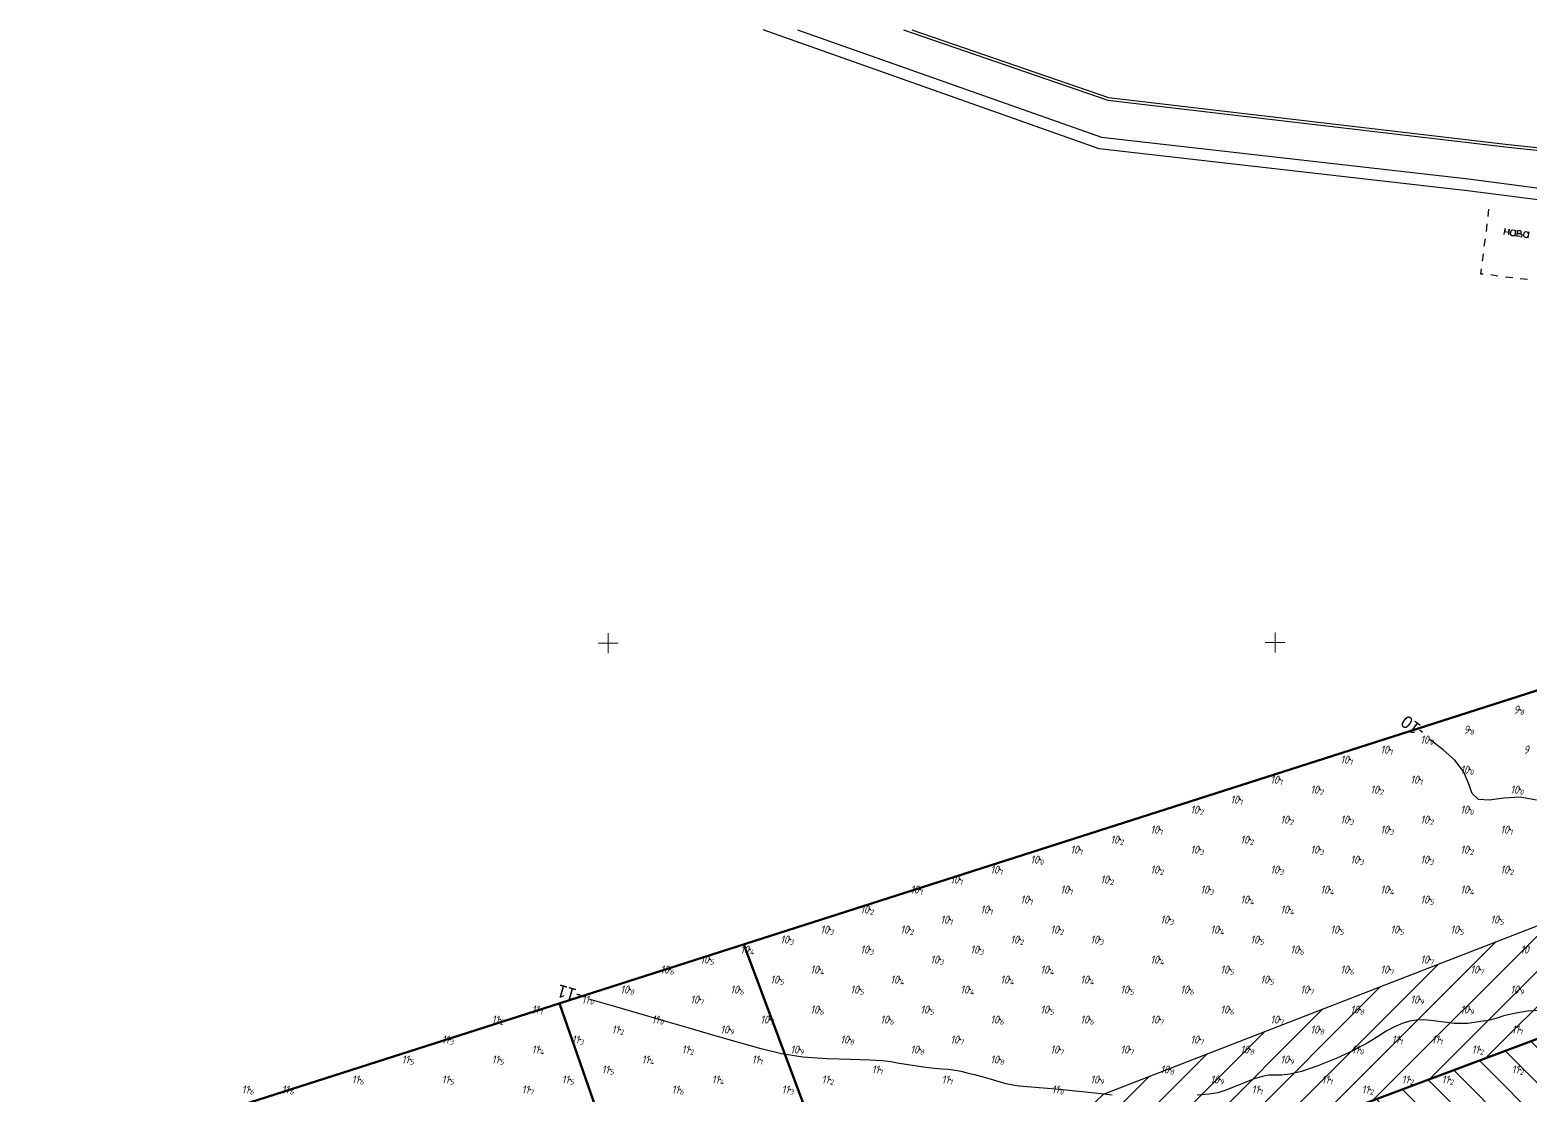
# Model space of a CAD drawing. Header units: feet. Extents: x 555402 to 556028, y 5031181 to 5031471.
# Drawn here: x 555612 to 555762, y 5031364.4 to 5031471 of the extents above; entities that cross this region are included whole.
import ezdxf
from ezdxf.enums import TextEntityAlignment as Align

# ---------------------------------------------------------------- set-up
doc = ezdxf.new("R2010")
doc.units = ezdxf.units.FT
doc.header["$LTSCALE"] = 5
doc.header["$MEASUREMENT"] = 0
doc.layers.add('_Р_СТ', color=8, linetype='CONTINUOUS', lineweight=9)
for name, color, linetype in [('DEPTHS_TEXT', 7, 'CONTINUOUS'), ('PDF__ПЛ_Н', 7, 'CONTINUOUS'), ('POINTS', 8, 'CONTINUOUS'), ('POINTS_CON', 150, 'CONTINUOUS'), ('POINTS_ICON', 5, 'CONTINUOUS'), ('надписи', 7, 'CONTINUOUS'), ('Р__ОН_Р__ОТ', 7, 'CONTINUOUS')]:
    doc.layers.add(name, color=color, linetype=linetype)
doc.styles.add('ISO', font='iso')
doc.styles.add('TMODELF', font='tmodelf')

msp = doc.modelspace()

# ---------------------------------------------------------------- hatches: boundary and pattern name
at = {"layer": 'надписи'}
h = msp.add_hatch(dxfattribs=at)
h.set_pattern_fill('ANSI31', color=3, scale=20)
h.set_pattern_definition([(45, (49999, 150001), (-1.767766953, 1.767766953), [])])
h.paths.add_polyline_path([(555714.96, 5031352.17), (555710.9, 5031356.45), (555719.35, 5031364.55), (555776.28, 5031386.66), (555802.84, 5031405.7), (555833.35, 5031421.6), (555863.89, 5031428.73), (555912.03, 5031430.36), (555935.62, 5031436), (555956.18, 5031430.32), (555971.25, 5031414.51), (555982.19, 5031385.6), (555988.68, 5031368.43), (555965.44, 5031319.62), (555933.19, 5031404.91), (555848.54, 5031402.22)])
h = msp.add_hatch(dxfattribs=at)
h.set_pattern_fill('ANSI31', color=1, scale=20, angle=90)
h.set_pattern_definition([(135, (49999, 150001), (-1.767766953, -1.767766953), [])])
h.paths.add_polyline_path([(555933.31, 5031313.13), (555932.45, 5031317.4), (555938.09, 5031320.74), (555943.25, 5031319.9), (555950.8, 5031318.68), (555953.72, 5031322.92), (555953.72, 5031327.83), (555950.4, 5031331.15), (555950.07, 5031335.15), (555944.62, 5031336.1), (555939.39, 5031340.51), (555939.59, 5031345.13), (555927.87, 5031345.13), (555925.62, 5031349.04), (555924.61, 5031350.8), (555909.59, 5031350.02), (555908.38, 5031352.51), (555901.9, 5031354.69), (555895.41, 5031353.77), (555891.94, 5031351.49), (555888.36, 5031355.06), (555875, 5031355.59), (555870.05, 5031351.6), (555861.2, 5031348.06), (555855.65, 5031348.06), (555853.19, 5031350.53), (555847.19, 5031350.32), (555842.5, 5031349.77), (555837.25, 5031347.62), (555833.08, 5031345.64), (555828.37, 5031343.92), (555824.24, 5031345.29), (555820.79, 5031347.62), (555816.26, 5031347.13), (555812.23, 5031345.85), (555808.33, 5031345.2), (555801.07, 5031344.91), (555797.13, 5031345.44), (555789.46, 5031346.46), (555784.34, 5031347.39), (555776.98, 5031348.73), (555770.4, 5031346.47), (555767.4, 5031345.13), (555764.99, 5031342.71), (555759.69, 5031341.05), (555756.91, 5031340.83), (555752.88, 5031339.32), (555746.88, 5031340.15), (555735.98, 5031339.82), (555715.65, 5031341.44), (555707.89, 5031343.25), (555703.81, 5031344.98), (555700.38, 5031345.38), (555698.75, 5031346.09), (555848.54, 5031402.22), (555933.19, 5031404.91), (555965.44, 5031319.62)])

# ---------------------------------------------------------------- linework, layer by layer
at = {"layer": '_Р_СТ', "linetype": 'Continuous', "flags": 128}
for points in [[(555669.81, 5031408.67), (555669.81, 5031410.67)], [(555736.52, 5031408.73), (555736.52, 5031410.73)], [(555668.81, 5031409.67), (555670.81, 5031409.67)], [(555735.52, 5031409.73), (555737.52, 5031409.73)]]:
    msp.add_lwpolyline(points, dxfattribs=at)
at = {"layer": 'PDF__ПЛ_Н', "linetype": 'Continuous', "flags": 128}
for points in [[(555763.31, 5031453.94), (555755.73, 5031454.91), (555718.89, 5031459.1), (555685.29, 5031471)], [(555688.74, 5031471), (555719.15, 5031460.29), (555755.85, 5031456.1), (555763.43, 5031455.12)], [(555699.35, 5031471), (555719.78, 5031463.97), (555759.79, 5031459.27), (555788.2, 5031456.31), (555815.63, 5031452.92), (555818.89, 5031452.63), (555840.27, 5031453.43), (555865.25, 5031453.94), (555890.57, 5031454.95), (555915.16, 5031455.72), (555918.3, 5031455.84), (555939.38, 5031460.5), (555959.24, 5031464.99)], [(555700.17, 5031471), (555719.83, 5031464.23), (555759.83, 5031459.53), (555788.2, 5031456.56), (555815.67, 5031453.18), (555818.89, 5031452.88), (555840.27, 5031453.64), (555865.25, 5031454.19), (555890.57, 5031455.21), (555915.16, 5031455.97), (555918.25, 5031456.1), (555939.34, 5031460.75), (555959.19, 5031465.2)], [(555757.84, 5031453.09), (555757.76, 5031452.33)], [(555757.67, 5031451.61), (555757.59, 5031450.85)], [(555759.41, 5031450.55), (555759.49, 5031451.14), (555759.45, 5031450.85), (555759.88, 5031450.76), (555759.92, 5031451.06), (555759.83, 5031450.51)], [(555761.02, 5031450.34), (555760.68, 5031450.38), (555760.77, 5031450.93), (555760.98, 5031450.93)], [(555761.1, 5031450.73), (555761.11, 5031450.75), (555761.11, 5031450.78), (555761.11, 5031450.81), (555761.1, 5031450.83), (555761.09, 5031450.85), (555761.07, 5031450.87), (555761.06, 5031450.88), (555761.04, 5031450.89), (555761.02, 5031450.89)], [(555757.51, 5031450.09), (555757.38, 5031449.37)], [(555760.93, 5031450.64), (555760.72, 5031450.64), (555761.06, 5031450.59)], [(555760.98, 5031450.6), (555761, 5031450.59), (555761.02, 5031450.59), (555761.03, 5031450.6), (555761.05, 5031450.61), (555761.07, 5031450.63), (555761.08, 5031450.65), (555761.09, 5031450.67), (555761.1, 5031450.7), (555761.1, 5031450.73)], [(555761.06, 5031450.3), (555761.08, 5031450.3), (555761.1, 5031450.3), (555761.12, 5031450.3), (555761.14, 5031450.31), (555761.16, 5031450.33), (555761.17, 5031450.35), (555761.18, 5031450.38), (555761.18, 5031450.4), (555761.19, 5031450.43)], [(555761.19, 5031450.43), (555761.19, 5031450.46), (555761.19, 5031450.48), (555761.19, 5031450.51), (555761.18, 5031450.54), (555761.17, 5031450.56), (555761.16, 5031450.57), (555761.14, 5031450.58), (555761.12, 5031450.59), (555761.1, 5031450.59)], [(555757.29, 5031448.6), (555757.21, 5031447.88)], [(555757.12, 5031447.12), (555757.04, 5031446.61), (555757.29, 5031446.61)], [(555758.06, 5031446.53), (555758.78, 5031446.4)], [(555759.54, 5031446.32), (555760.26, 5031446.23)], [(555761.02, 5031446.15), (555761.74, 5031446.06)]]:
    msp.add_lwpolyline(points, dxfattribs=at)
for points in [[(555760.05, 5031450.59), (555760.09, 5031450.89), (555760.21, 5031451.02), (555760.47, 5031450.97), (555760.55, 5031450.85), (555760.55, 5031450.97), (555760.47, 5031450.38), (555760.51, 5031450.55), (555760.38, 5031450.42), (555760.17, 5031450.42), (555760.05, 5031450.59)], [(555761.36, 5031450.42), (555761.4, 5031450.72), (555761.53, 5031450.85), (555761.74, 5031450.81), (555761.82, 5031450.64), (555761.87, 5031450.81), (555761.78, 5031450.21), (555761.78, 5031450.34), (555761.65, 5031450.21), (555761.44, 5031450.26), (555761.36, 5031450.42)]]:
    msp.add_lwpolyline(points, close=True, dxfattribs=at)
at = {"layer": 'POINTS', "linetype": 'Continuous'}
for p in [(555761, 5031403, 9.8), (555752, 5031400, 10), (555756, 5031401, 9.8), (555748, 5031399, 10.1), (555744, 5031398, 10.1), (555756, 5031397, 10), (555737, 5031396, 10.1), (555751, 5031396, 10.1), (555733, 5031394, 10.1), (555741, 5031395, 10.2), (555747, 5031395, 10.2), (555761, 5031395, 10), (555729, 5031393, 10.2), (555756, 5031393, 10), (555725, 5031391, 10.1), (555738, 5031392, 10.2), (555744, 5031392, 10.3), (555748, 5031391, 10.3), (555752, 5031392, 10.2), (555760, 5031391, 10.1), (555721, 5031390, 10.2), (555734, 5031390, 10.2), (555713, 5031388, 10), (555717, 5031389, 10.1), (555729, 5031389, 10.3), (555741, 5031389, 10.3), (555745, 5031388, 10.3), (555752, 5031388, 10.3), (555756, 5031389, 10.2), (555709, 5031387, 10.1), (555725, 5031387, 10.2), (555737, 5031387, 10.3), (555760, 5031387, 10.2), (555701, 5031385, 10.1), (555705, 5031386, 10.1), (555716, 5031385, 10.1), (555720, 5031386, 10.2), (555730, 5031385, 10.3), (555742, 5031385, 10.4), (555748, 5031385, 10.4), (555756, 5031385, 10.4), (555712, 5031384, 10.1), (555734, 5031384, 10.4), (555752, 5031384, 10.5), (555696, 5031383, 10.2), (555704, 5031382, 10.1), (555708, 5031383, 10.1), (555726, 5031382, 10.3), (555738, 5031383, 10.4), (555759, 5031382, 10.5), (555692, 5031381, 10.3), (555700, 5031381, 10.2), (555715, 5031381, 10.2), (555731, 5031381, 10.4), (555743, 5031381, 10.5), (555749, 5031381, 10.5), (555755, 5031381, 10.5), (555684, 5031379, 10.4), (555688, 5031380, 10.3), (555696, 5031379, 10.3), (555707, 5031379, 10.3), (555711, 5031380, 10.2), (555719, 5031380, 10.3), (555735, 5031380, 10.5), (555739, 5031379, 10.6), (555680, 5031378, 10.5), (555703, 5031378, 10.3), (555725, 5031378, 10.4), (555752, 5031378, 10.7), (555676, 5031377, 10.6), (555687, 5031376, 10.5), (555691, 5031377, 10.4), (555699, 5031376, 10.4), (555710, 5031376, 10.4), (555714, 5031377, 10.4), (555718, 5031376, 10.4), (555732, 5031377, 10.5), (555736, 5031376, 10.5), (555744, 5031377, 10.6), (555748, 5031377, 10.7), (555757, 5031377, 10.7), (555672, 5031375, 10.8), (555683, 5031375, 10.6), (555695, 5031375, 10.5), (555706, 5031375, 10.4), (555722, 5031375, 10.5), (555728, 5031375, 10.6), (555740, 5031375, 10.7), (555761, 5031375, 10.9), (555663, 5031373, 11.1), (555668, 5031374, 11), (555679, 5031374, 10.7), (555691, 5031373, 10.6), (555702, 5031373, 10.5), (555714, 5031373, 10.5), (555732, 5031373, 10.6), (555745, 5031373, 10.8), (555751, 5031374, 10.9), (555756, 5031373, 10.9), (555659, 5031372, 11.2), (555675, 5031372, 11), (555686, 5031372, 10.7), (555698, 5031372, 10.6), (555709, 5031372, 10.6), (555718, 5031372, 10.6), (555725, 5031372, 10.7), (555737, 5031372, 10.7), (555654, 5031370, 11.3), (555667, 5031370, 11.3), (555671, 5031371, 11.2), (555682, 5031371, 10.9), (555694, 5031370, 10.8), (555705, 5031370, 10.7), (555729, 5031370, 10.7), (555741, 5031371, 10.8), (555749, 5031370, 11.1), (555753, 5031370, 11.1), (555761, 5031371, 11.1), (555663, 5031369, 11.4), (555678, 5031369, 11.2), (555689, 5031369, 10.9), (555701, 5031369, 10.8), (555715, 5031369, 10.7), (555722, 5031369, 10.7), (555734, 5031369, 10.8), (555745, 5031369, 11), (555757, 5031369, 11.2), (555650, 5031368, 11.5), (555659, 5031368, 11.5), (555670, 5031367, 11.5), (555674, 5031368, 11.4), (555685, 5031368, 11.1), (555697, 5031367, 11.1), (555709, 5031368, 10.8), (555726, 5031367, 10.8), (555738, 5031368, 10.9), (555761, 5031367, 11.2), (555645, 5031366, 11.6), (555654, 5031366, 11.5), (555666, 5031366, 11.5), (555681, 5031366, 11.4), (555692, 5031366, 11.2), (555704, 5031366, 11.1), (555719, 5031366, 10.9), (555731, 5031366, 10.9), (555742, 5031366, 11.1), (555750, 5031366, 11.2), (555754, 5031366, 11.2), (555634, 5031365, 11.6), (555638, 5031365, 11.6), (555662, 5031365, 11.7), (555677, 5031365, 11.6), (555688, 5031365, 11.3), (555715, 5031365, 11), (555735, 5031365, 11.1), (555746, 5031365, 11.2)]:
    msp.add_point(p, dxfattribs=at)
at = {"layer": 'POINTS_CON', "linetype": 'Continuous', "flags": 128}
for points in [[(555720.2, 5031364.45), (555718.5, 5031364.65), (555716.55, 5031364.85), (555714.58, 5031365.03), (555712.89, 5031365.17), (555711.7, 5031365.26), (555710.9, 5031365.33), (555710.26, 5031365.43), (555709.6, 5031365.58), (555708.89, 5031365.78), (555708.13, 5031366), (555707.34, 5031366.22), (555706.56, 5031366.43), (555705.85, 5031366.61), (555705.25, 5031366.76), (555704.74, 5031366.87), (555704.28, 5031366.94), (555703.82, 5031366.99), (555703.25, 5031367.03), (555702.43, 5031367.11), (555701.3, 5031367.25), (555700.04, 5031367.43), (555698.92, 5031367.61), (555698.08, 5031367.76), (555697.24, 5031367.87), (555695.98, 5031367.94), (555694.04, 5031367.99), (555691.68, 5031368.07), (555689.28, 5031368.25), (555687.14, 5031368.58), (555685.11, 5031369.06), (555682.96, 5031369.67), (555680.52, 5031370.38), (555677.89, 5031371.15), (555675.25, 5031371.92), (555672.74, 5031372.64), (555670.34, 5031373.33), (555668, 5031374)], [(555763.54, 5031372.94), (555761.75, 5031372.83), (555760.39, 5031372.62), (555759.38, 5031372.36), (555758.56, 5031372.11), (555757.8, 5031371.92), (555757.07, 5031371.79), (555756.39, 5031371.69), (555755.73, 5031371.62), (555755.08, 5031371.59), (555754.39, 5031371.61), (555753.64, 5031371.7), (555752.85, 5031371.81), (555752.08, 5031371.92), (555751.36, 5031371.97), (555750.65, 5031371.95), (555749.94, 5031371.83), (555749.2, 5031371.61), (555748.43, 5031371.28), (555747.61, 5031370.83), (555746.74, 5031370.28), (555745.69, 5031369.63), (555744.33, 5031368.89), (555742.61, 5031368.1), (555740.77, 5031367.36), (555739.14, 5031366.81), (555737.96, 5031366.53), (555737.14, 5031366.45), (555736.5, 5031366.44), (555735.88, 5031366.42), (555735.2, 5031366.31), (555734.42, 5031366.08), (555733.49, 5031365.71), (555732.51, 5031365.29), (555731.58, 5031364.92), (555730.77, 5031364.68), (555729.89, 5031364.55), (555728.72, 5031364.44)]]:
    msp.add_lwpolyline(points, dxfattribs=at)
at = {"layer": 'POINTS_ICON', "linetype": 'Continuous', "flags": 128}
msp.add_lwpolyline([(555762.65, 5031393.95), (555761, 5031394.25), (555759.36, 5031394.15), (555757.91, 5031393.94), (555756.83, 5031394), (555756.22, 5031394.62), (555755.83, 5031395.65), (555755.33, 5031396.83), (555754.47, 5031397.95), (555753.31, 5031398.99), (555752, 5031400)], dxfattribs=at)
at = {"layer": 'надписи', "color": 6, "linetype": 'Continuous', "lineweight": 50}
msp.add_line((555664.93, 5031373.62), (555706.29, 5031255.23), dxfattribs=at)
at = {"layer": 'надписи', "color": 3, "flags": 128}
msp.add_lwpolyline([(555714.96, 5031352.17), (555710.9, 5031356.45), (555719.35, 5031364.55), (555776.28, 5031386.66), (555802.84, 5031405.7), (555833.35, 5031421.6), (555863.89, 5031428.73), (555912.03, 5031430.36), (555935.62, 5031436), (555956.18, 5031430.32), (555971.25, 5031414.51), (555982.19, 5031385.6), (555988.68, 5031368.43), (555965.44, 5031319.62), (555933.19, 5031404.91), (555848.54, 5031402.22), (555714.96, 5031352.17)], dxfattribs=at)
at = {"layer": 'надписи', "color": 1, "linetype": 'Continuous', "lineweight": 100, "flags": 128}
msp.add_lwpolyline([(555696.24, 5031345.15), (555848.54, 5031402.22), (555933.19, 5031404.91), (555965.44, 5031319.62), (555724.08, 5031270.84), (555696.24, 5031345.15)], dxfattribs=at)
at = {"layer": 'надписи', "color": 1, "flags": 128}
msp.add_lwpolyline([(555764.99, 5031342.71), (555759.69, 5031341.05), (555756.91, 5031340.83), (555752.88, 5031339.32), (555746.88, 5031340.15), (555735.98, 5031339.82), (555715.65, 5031341.44), (555707.89, 5031343.25), (555703.81, 5031344.98), (555700.38, 5031345.38), (555698.75, 5031346.09), (555848.54, 5031402.22)], dxfattribs=at)
at = {"layer": 'Р__ОН_Р__ОТ', "color": 96, "linetype": 'Continuous', "lineweight": 50}
msp.add_line((555683.36, 5031379.52), (555724.08, 5031270.84), dxfattribs=at)
at = {"layer": 'Р__ОН_Р__ОТ', "color": 96, "linetype": 'Continuous', "lineweight": 50, "flags": 128}
msp.add_lwpolyline([(555417.7, 5031197.3), (555647.7, 5031255.4), (555995.5, 5031325.7), (556001.9, 5031346.7), (555967.5, 5031457.8), (555918.6, 5031446.9), (555891.9, 5031446.3), (555408.8, 5031291.6), (555417.7, 5031197.3)], close=True, dxfattribs=at)

# ---------------------------------------------------------------- texts
at = {"layer": 'DEPTHS_TEXT', "linetype": 'Continuous', "style": 'ISO', "oblique": 15}
for s, p in [('9', (555760.87, 5031403)), ('9', (555755.87, 5031401)), ('10', (555751.87, 5031400)), ('10', (555743.87, 5031398)), ('10', (555747.87, 5031399)), ('9', (555761.87, 5031399)), ('10', (555755.87, 5031397)), ('10', (555736.87, 5031396)), ('10', (555740.87, 5031395)), ('10', (555746.87, 5031395)), ('10', (555750.87, 5031396)), ('10', (555760.87, 5031395)), ('10', (555732.87, 5031394)), ('10', (555728.87, 5031393)), ('10', (555737.87, 5031392)), ('10', (555743.87, 5031392)), ('10', (555751.87, 5031392)), ('10', (555755.87, 5031393)), ('10', (555724.87, 5031391)), ('10', (555747.87, 5031391)), ('10', (555759.87, 5031391)), ('10', (555716.87, 5031389)), ('10', (555720.87, 5031390)), ('10', (555728.87, 5031389)), ('10', (555733.87, 5031390)), ('10', (555740.87, 5031389)), ('10', (555755.87, 5031389)), ('10', (555712.87, 5031388)), ('10', (555744.87, 5031388)), ('10', (555751.87, 5031388)), ('10', (555704.87, 5031386)), ('10', (555708.87, 5031387)), ('10', (555719.87, 5031386)), ('10', (555724.87, 5031387)), ('10', (555736.87, 5031387)), ('10', (555759.87, 5031387)), ('10', (555700.87, 5031385)), ('10', (555715.87, 5031385)), ('10', (555729.87, 5031385)), ('10', (555741.87, 5031385)), ('10', (555747.87, 5031385)), ('10', (555755.87, 5031385)), ('10', (555695.87, 5031383)), ('10', (555707.87, 5031383)), ('10', (555711.87, 5031384)), ('10', (555733.87, 5031384)), ('10', (555737.87, 5031383)), ('10', (555751.87, 5031384)), ('10', (555703.87, 5031382)), ('10', (555725.87, 5031382)), ('10', (555758.87, 5031382)), ('10', (555687.87, 5031380)), ('10', (555691.87, 5031381)), ('10', (555699.87, 5031381)), ('10', (555710.87, 5031380)), ('10', (555714.87, 5031381)), ('10', (555718.87, 5031380)), ('10', (555730.87, 5031381)), ('10', (555734.87, 5031380)), ('10', (555742.87, 5031381)), ('10', (555748.87, 5031381)), ('10', (555754.87, 5031381)), ('10', (555683.87, 5031379)), ('10', (555695.87, 5031379)), ('10', (555706.87, 5031379)), ('10', (555738.87, 5031379)), ('10', (555761.87, 5031379)), ('10', (555675.87, 5031377)), ('10', (555679.87, 5031378)), ('10', (555690.87, 5031377)), ('10', (555702.87, 5031378)), ('10', (555713.87, 5031377)), ('10', (555724.87, 5031378)), ('10', (555731.87, 5031377)), ('10', (555743.87, 5031377)), ('10', (555747.87, 5031377)), ('10', (555751.87, 5031378)), ('10', (555756.87, 5031377)), ('10', (555686.87, 5031376)), ('10', (555698.87, 5031376)), ('10', (555709.87, 5031376)), ('10', (555717.87, 5031376)), ('10', (555735.87, 5031376)), ('11', (555667.87, 5031374)), ('10', (555671.87, 5031375)), ('10', (555678.87, 5031374)), ('10', (555682.87, 5031375)), ('10', (555694.87, 5031375)), ('10', (555705.87, 5031375)), ('10', (555721.87, 5031375)), ('10', (555727.87, 5031375)), ('10', (555739.87, 5031375)), ('10', (555750.87, 5031374)), ('10', (555760.87, 5031375)), ('11', (555662.87, 5031373)), ('10', (555690.87, 5031373)), ('10', (555701.87, 5031373)), ('10', (555713.87, 5031373)), ('10', (555731.87, 5031373)), ('10', (555744.87, 5031373)), ('10', (555755.87, 5031373)), ('11', (555658.87, 5031372)), ('11', (555670.87, 5031371)), ('11', (555674.87, 5031372)), ('10', (555681.87, 5031371)), ('10', (555685.87, 5031372)), ('10', (555697.87, 5031372)), ('10', (555708.87, 5031372)), ('10', (555717.87, 5031372)), ('10', (555724.87, 5031372)), ('10', (555736.87, 5031372)), ('10', (555740.87, 5031371)), ('11', (555760.87, 5031371)), ('11', (555653.87, 5031370)), ('11', (555666.87, 5031370)), ('10', (555693.87, 5031370)), ('10', (555704.87, 5031370)), ('10', (555728.87, 5031370)), ('11', (555748.87, 5031370)), ('11', (555752.87, 5031370)), ('11', (555649.87, 5031368)), ('11', (555658.87, 5031368)), ('11', (555662.87, 5031369)), ('11', (555673.87, 5031368)), ('11', (555677.87, 5031369)), ('11', (555684.87, 5031368)), ('10', (555688.87, 5031369)), ('10', (555700.87, 5031369)), ('10', (555708.87, 5031368)), ('10', (555714.87, 5031369)), ('10', (555721.87, 5031369)), ('10', (555733.87, 5031369)), ('10', (555737.87, 5031368)), ('11', (555744.87, 5031369)), ('11', (555756.87, 5031369)), ('11', (555669.87, 5031367)), ('11', (555696.87, 5031367)), ('10', (555725.87, 5031367)), ('11', (555760.87, 5031367)), ('11', (555633.87, 5031365)), ('11', (555637.87, 5031365)), ('11', (555644.87, 5031366)), ('11', (555653.87, 5031366)), ('11', (555661.87, 5031365)), ('11', (555665.87, 5031366)), ('11', (555676.87, 5031365)), ('11', (555680.87, 5031366)), ('11', (555687.87, 5031365)), ('11', (555691.87, 5031366)), ('11', (555703.87, 5031366)), ('11', (555714.87, 5031365)), ('10', (555718.87, 5031366)), ('10', (555730.87, 5031366)), ('11', (555734.87, 5031365)), ('11', (555741.87, 5031366)), ('11', (555745.87, 5031365)), ('11', (555749.87, 5031366)), ('11', (555753.87, 5031366))]:
    msp.add_text(s, height=0.8, dxfattribs=at).set_placement(p, align=Align.MIDDLE_RIGHT)
for s, p in [('8', (555760.95, 5031403)), ('0', (555751.95, 5031400)), ('8', (555755.95, 5031401)), ('1', (555747.95, 5031399)), ('1', (555743.95, 5031398)), ('0', (555755.95, 5031397)), ('1', (555736.95, 5031396)), ('1', (555750.95, 5031396)), ('1', (555732.95, 5031394)), ('2', (555740.95, 5031395)), ('2', (555746.95, 5031395)), ('0', (555760.95, 5031395)), ('2', (555728.95, 5031393)), ('0', (555755.95, 5031393)), ('1', (555724.95, 5031391)), ('2', (555737.95, 5031392)), ('3', (555743.95, 5031392)), ('3', (555747.95, 5031391)), ('2', (555751.95, 5031392)), ('1', (555759.95, 5031391)), ('2', (555720.95, 5031390)), ('2', (555733.95, 5031390)), ('0', (555712.95, 5031388)), ('1', (555716.95, 5031389)), ('3', (555728.95, 5031389)), ('3', (555740.95, 5031389)), ('3', (555744.95, 5031388)), ('3', (555751.95, 5031388)), ('2', (555755.95, 5031389)), ('1', (555708.95, 5031387)), ('2', (555724.95, 5031387)), ('3', (555736.95, 5031387)), ('2', (555759.95, 5031387)), ('1', (555700.95, 5031385)), ('1', (555704.95, 5031386)), ('1', (555715.95, 5031385)), ('2', (555719.95, 5031386)), ('3', (555729.95, 5031385)), ('4', (555741.95, 5031385)), ('4', (555747.95, 5031385)), ('4', (555755.95, 5031385)), ('1', (555711.95, 5031384)), ('4', (555733.95, 5031384)), ('5', (555751.95, 5031384)), ('2', (555695.95, 5031383)), ('1', (555703.95, 5031382)), ('1', (555707.95, 5031383)), ('3', (555725.95, 5031382)), ('4', (555737.95, 5031383)), ('5', (555758.95, 5031382)), ('3', (555691.95, 5031381)), ('2', (555699.95, 5031381)), ('2', (555714.95, 5031381)), ('4', (555730.95, 5031381)), ('5', (555742.95, 5031381)), ('5', (555748.95, 5031381)), ('5', (555754.95, 5031381)), ('4', (555683.95, 5031379)), ('3', (555687.95, 5031380)), ('3', (555695.95, 5031379)), ('3', (555706.95, 5031379)), ('2', (555710.95, 5031380)), ('3', (555718.95, 5031380)), ('5', (555734.95, 5031380)), ('6', (555738.95, 5031379)), ('5', (555679.95, 5031378)), ('3', (555702.95, 5031378)), ('4', (555724.95, 5031378)), ('7', (555751.95, 5031378)), ('6', (555675.95, 5031377)), ('5', (555686.95, 5031376)), ('4', (555690.95, 5031377)), ('4', (555698.95, 5031376)), ('4', (555709.95, 5031376)), ('4', (555713.95, 5031377)), ('4', (555717.95, 5031376)), ('5', (555731.95, 5031377)), ('5', (555735.95, 5031376)), ('6', (555743.95, 5031377)), ('7', (555747.95, 5031377)), ('7', (555756.95, 5031377)), ('8', (555671.95, 5031375)), ('6', (555682.95, 5031375)), ('5', (555694.95, 5031375)), ('4', (555705.95, 5031375)), ('5', (555721.95, 5031375)), ('6', (555727.95, 5031375)), ('7', (555739.95, 5031375)), ('9', (555760.95, 5031375)), ('1', (555662.95, 5031373)), ('0', (555667.95, 5031374)), ('7', (555678.95, 5031374)), ('6', (555690.95, 5031373)), ('5', (555701.95, 5031373)), ('5', (555713.95, 5031373)), ('6', (555731.95, 5031373)), ('8', (555744.95, 5031373)), ('9', (555750.95, 5031374)), ('9', (555755.95, 5031373)), ('2', (555658.95, 5031372)), ('0', (555674.95, 5031372)), ('7', (555685.95, 5031372)), ('6', (555697.95, 5031372)), ('6', (555708.95, 5031372)), ('6', (555717.95, 5031372)), ('7', (555724.95, 5031372)), ('7', (555736.95, 5031372)), ('3', (555653.95, 5031370)), ('3', (555666.95, 5031370)), ('2', (555670.95, 5031371)), ('9', (555681.95, 5031371)), ('8', (555693.95, 5031370)), ('7', (555704.95, 5031370)), ('7', (555728.95, 5031370)), ('8', (555740.95, 5031371)), ('1', (555748.95, 5031370)), ('1', (555752.95, 5031370)), ('1', (555760.95, 5031371)), ('4', (555662.95, 5031369)), ('2', (555677.95, 5031369)), ('9', (555688.95, 5031369)), ('8', (555700.95, 5031369)), ('7', (555714.95, 5031369)), ('7', (555721.95, 5031369)), ('8', (555733.95, 5031369)), ('0', (555744.95, 5031369)), ('2', (555756.95, 5031369)), ('5', (555649.95, 5031368)), ('5', (555658.95, 5031368)), ('5', (555669.95, 5031367)), ('4', (555673.95, 5031368)), ('1', (555684.95, 5031368)), ('1', (555696.95, 5031367)), ('8', (555708.95, 5031368)), ('8', (555725.95, 5031367)), ('9', (555737.95, 5031368)), ('2', (555760.95, 5031367)), ('6', (555644.95, 5031366)), ('5', (555653.95, 5031366)), ('5', (555665.95, 5031366)), ('4', (555680.95, 5031366)), ('2', (555691.95, 5031366)), ('1', (555703.95, 5031366)), ('9', (555718.95, 5031366)), ('9', (555730.95, 5031366)), ('1', (555741.95, 5031366)), ('2', (555749.95, 5031366)), ('2', (555753.95, 5031366)), ('6', (555633.95, 5031365)), ('6', (555637.95, 5031365)), ('7', (555661.95, 5031365)), ('6', (555676.95, 5031365)), ('3', (555687.95, 5031365)), ('0', (555714.95, 5031365)), ('1', (555734.95, 5031365)), ('2', (555745.95, 5031365))]:
    msp.add_text(s, height=0.5, dxfattribs=at).set_placement(p, align=Align.TOP_LEFT)
at = {"layer": 'POINTS_CON', "linetype": 'Continuous', "style": 'TMODELF'}
msp.add_text('-11', height=1.25, rotation=164.0546, dxfattribs=at).set_placement((555665.92, 5031374.6, 11), align=Align.MIDDLE_CENTER)
at = {"layer": 'POINTS_ICON', "linetype": 'Continuous', "style": 'TMODELF'}
msp.add_text('-10', height=1.25, rotation=143.1301, dxfattribs=at).set_placement((555750.27, 5031401.3, 10), align=Align.MIDDLE_CENTER)

doc.saveas('drawing.dxf')
